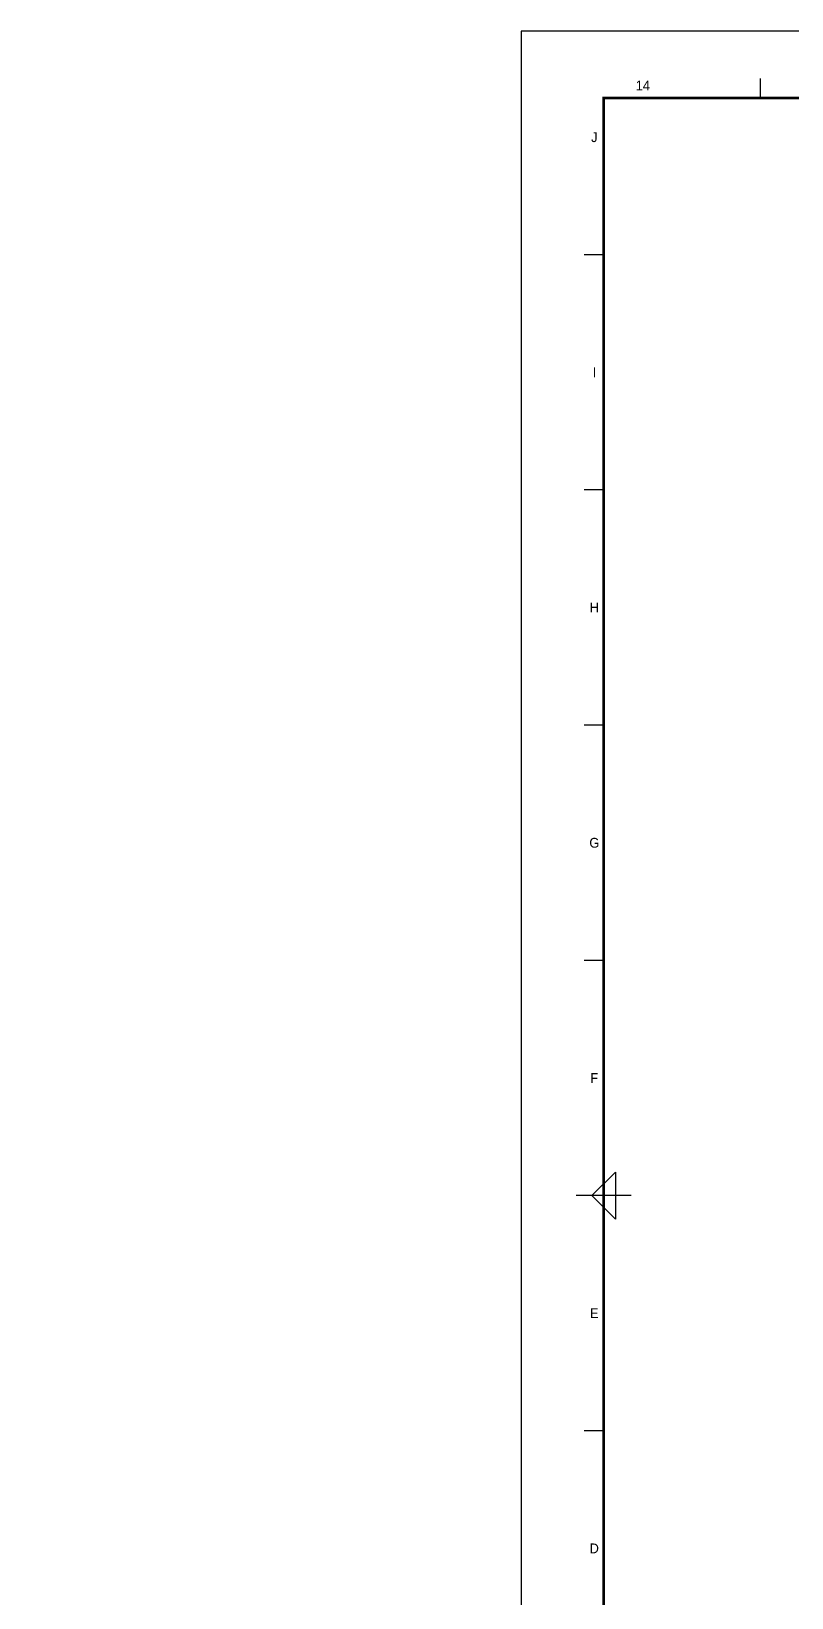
# Model space of a CAD drawing. Header units: millimetres. Extents: x -24416 to 92204, y -190080 to 23760.
# Drawn here: x 43908 to 53601, y -91259 to -71280 of the extents above; entities that cross this region are included whole.
import ezdxf
from ezdxf.enums import TextEntityAlignment as Align
from ezdxf.xclip import XClip

# ---------------------------------------------------------------- set-up
doc = ezdxf.new("R2010")
doc.units = ezdxf.units.MM
doc.header["$LTSCALE"] = 50
doc.header["$XCLIPFRAME"] = 0
doc.linetypes.add('CEN', pattern=[62, 60, -1, 0, -1])
for name, color, linetype in [('AA-BORD-FORM', 7, 'Continuous'), ('AA-BORD-TEXT', 3, 'Continuous'), ('CEN_CON', 1, 'CEN')]:
    doc.layers.add(name, color=color, linetype=linetype)
doc.styles.add('HAUD01', font='Dotum.ttf')

# ---------------------------------------------------------------- blocks, each defined once
blk = doc.blocks.new('XR-FORM 청주월명')
at = {"layer": 'AA-BORD-FORM', "color": 2}
for p, q in [((61, 577), (61, 582)), ((21, 537), (16, 537)), ((21, 477), (16, 477)), ((21, 417), (16, 417)), ((21, 357), (16, 357)), ((28, 297), (14, 297)), ((21, 237), (16, 237))]:
    blk.add_line(p, q, dxfattribs=at)
at = {"layer": 'AA-BORD-FORM', "color": 1}
blk.add_lwpolyline([(0, 0), (841, 0), (841, 594), (0, 594)], close=True, dxfattribs=at)
at = {"layer": 'AA-BORD-FORM', "color": 2, "const_width": 0.682}
blk.add_lwpolyline([(21, 17), (21, 577), (821, 577), (821, 17)], close=True, dxfattribs=at)
at = {"layer": 'AA-BORD-FORM', "color": 2}
blk.add_lwpolyline([(24, 291), (18, 297), (24, 303)], close=True, dxfattribs=at)
at = {"layer": 'AA-BORD-TEXT', "color": 7, "style": 'HAUD01'}
for s, p in [('14', (31, 580.17)), ('J', (18.63, 567)), ('I', (18.67, 507)), ('H', (18.63, 447)), ('G', (18.63, 387)), ('F', (18.61, 327)), ('E', (18.61, 267)), ('D', (18.61, 207))]:
    blk.add_text(s, height=2.5, dxfattribs=at).set_placement(p, align=Align.MIDDLE_CENTER)
blk = doc.blocks.new('U-121A(확장)1', base_point=(300293, -148733))
at = {"layer": 'CEN_CON'}
for p, q in [((329263, -138698), (319423, -138698)), ((314628, -148733), (329263, -148733))]:
    blk.add_line(p, q, dxfattribs=at)

msp = doc.modelspace()

# ---------------------------------------------------------------- block references
at = {"xscale": 50, "yscale": 50, "zscale": 50}
msp.add_blockref('XR-FORM 청주월명', (50154, -100980), dxfattribs=at)
ref = msp.add_blockref('U-121A(확장)1', (29573, -88119))
XClip(ref).set_block_clipping_path([(327378.4650932478, -152128.3113325507), (353703.2395842669, -135608.3113342617)])

doc.saveas('drawing.dxf')
